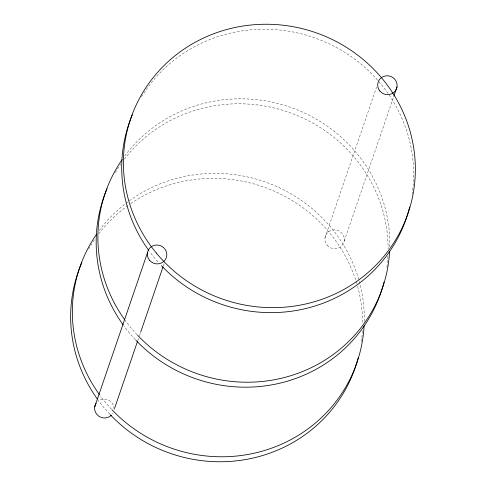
<?xml version="1.0" encoding="UTF-8"?>
<svg xmlns="http://www.w3.org/2000/svg" width="486" height="486" viewBox="0 0 486 486"><rect width="100%" height="100%" fill="white"/><g stroke="black" fill="none" stroke-linecap="round" stroke-linejoin="round"><path stroke-width="0.36" stroke-dasharray="2.43 1.82" d="M114.921 407.359L113.943 410.227A9.769 9.41 18.9 0 0 109.028 400.379A9.769 9.41 18.9 0 0 97.917 401.296M137.745 340.71L139.215 336.409M139.464 335.692L140.442 332.825M163.266 266.17L164.244 263.303M325.031 237.63L376.559 87.122M344.252 240.995L393.575 96.939M113.031 412.966A9.769 9.41 18.9 0 1 112.552 413.78M109.83 414.242A146.529 141.128 18.9 0 1 98.603 400.78M88.616 249.099A146.529 141.128 18.9 0 1 95.365 238.462M98.834 233.736A146.529 141.128 18.9 0 1 128.857 204.879M130.722 203.585A146.529 141.128 18.9 0 1 356.779 283.587M357.593 286.424A146.529 141.128 18.9 0 1 362.592 323.488M362.392 330.772A146.529 141.128 18.9 0 1 361.256 342.417M135.357 339.684A146.529 141.128 18.9 0 1 124.13 326.221M115.267 172.609A146.529 141.128 18.9 0 1 120.893 163.904M124.361 159.177A146.529 141.128 18.9 0 1 287.591 111.871A146.529 141.128 18.9 0 1 388.12 248.929M387.919 256.213A146.529 141.128 18.9 0 1 386.783 267.859M137.058 334.714A146.529 141.128 18.9 0 1 124.981 320.08M124.738 155.963A146.529 141.128 18.9 0 1 289.65 107.023A146.529 141.128 18.9 0 1 389.79 246.876M157.853 261.796A146.529 141.128 18.9 0 1 149.658 251.657M141.566 96.769A146.529 141.128 18.9 0 1 315.56 38.163A146.529 141.128 18.9 0 1 412.207 194.023M111.531 409.273A146.529 141.128 18.9 0 1 100.304 395.811M99.211 230.522A146.529 141.128 18.9 0 1 264.117 181.582A146.529 141.128 18.9 0 1 364.257 321.434M327.102 245.114A9.769 9.41 18.9 0 0 343.742 242.866A9.769 9.41 18.9 0 0 333.08 229.951A9.769 9.41 18.9 0 0 327.102 245.114"/><path stroke-width="0.73" d="M94.715 406.861L147.471 252.769M114.921 407.359L137.495 341.427M140.691 332.108L163.017 266.887M393.824 96.222L397.013 86.903M111.391 415.196A9.769 9.41 18.9 0 1 98.348 415.864A9.769 9.41 18.9 0 1 96.106 403.307M358.261 357.459A146.529 141.128 18.9 0 1 253.522 457.94A146.529 141.128 18.9 0 1 110.346 414.789M97.328 399.024A146.529 141.128 18.9 0 1 81.873 262.555M383.97 282.19A146.529 141.128 18.9 0 1 279.414 383.29A146.529 141.128 18.9 0 1 135.873 340.23M123.28 325.055A146.529 141.128 18.9 0 1 107.102 188.69M389.62 251.238A146.529 141.128 18.9 0 1 294.079 374.657A146.529 141.128 18.9 0 1 137.574 335.261M124.556 319.496A146.529 141.128 18.9 0 1 122.18 159.53M409.674 206.921A146.529 141.128 18.9 0 1 305.305 308.646A146.529 141.128 18.9 0 1 161.401 265.672M148.807 250.49A146.529 141.128 18.9 0 1 132.338 114.83M364.093 325.802A146.529 141.128 18.9 0 1 268.551 449.216A146.529 141.128 18.9 0 1 112.047 409.82M99.454 394.644A146.529 141.128 18.9 0 1 96.234 234.689M149.548 260.259A9.769 9.41 18.9 0 0 166.182 258.005A9.769 9.41 18.9 0 0 155.526 245.096A9.769 9.41 18.9 0 0 149.548 260.259M156.298 253.018A146.529 141.128 18.9 0 0 405.859 219.253A146.529 141.128 18.9 0 0 245.977 25.594A146.529 141.128 18.9 0 0 156.298 253.018M379.858 91.022A9.769 9.41 18.9 0 0 396.497 88.774A9.769 9.41 18.9 0 0 385.835 75.865A9.769 9.41 18.9 0 0 379.858 91.022"/></g></svg>
